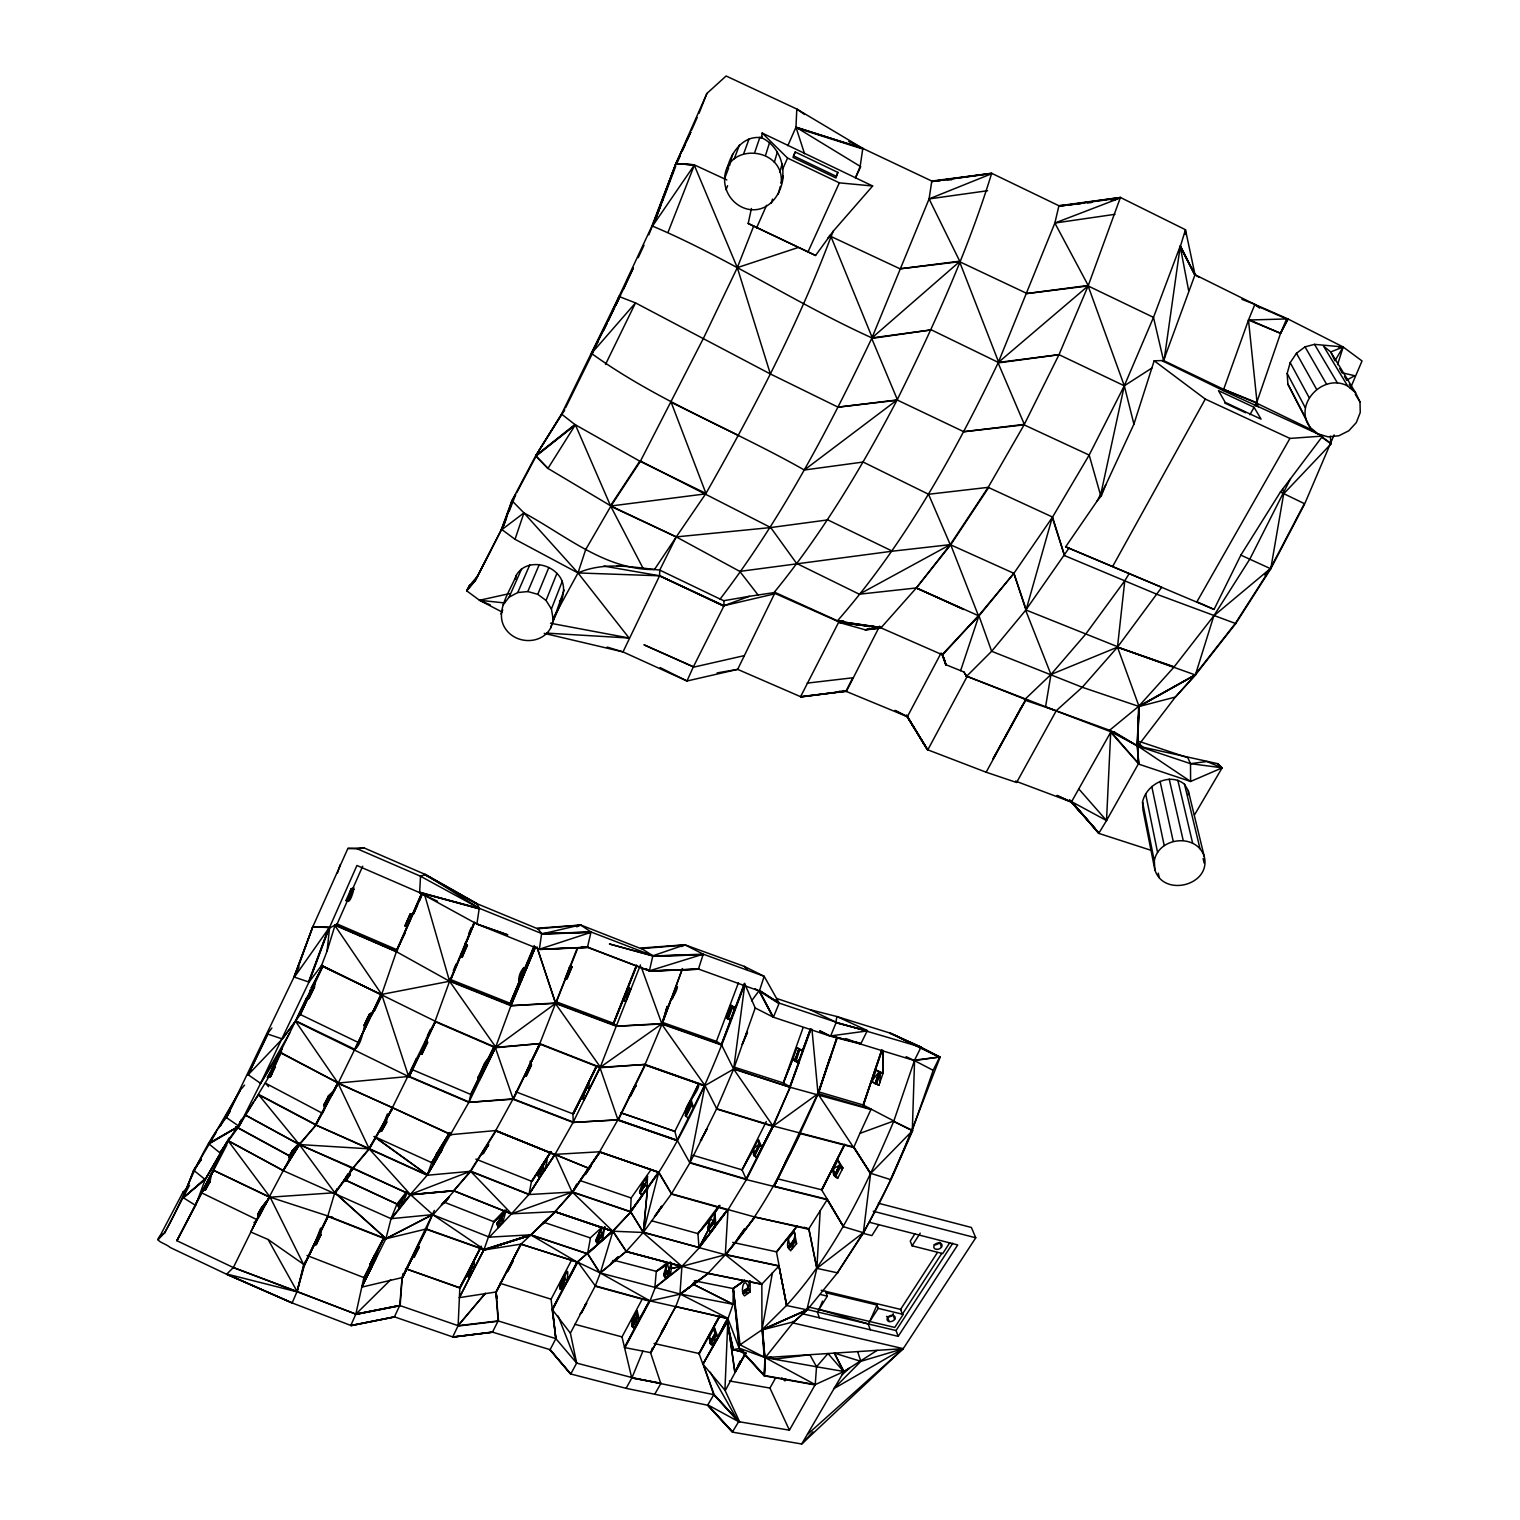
<?xml version="1.0" encoding="UTF-8"?>
<svg xmlns="http://www.w3.org/2000/svg" width="1520" height="1520" viewBox="0 0 1520 1520"><rect width="100%" height="100%" fill="white"/><g stroke="black" fill="none" stroke-linecap="round" stroke-linejoin="round"><path stroke-width="1.5" d="M882.968 1073.424L883.101 1050.567L882.968 1073.424L878.921 1085.242L872.081 1081.822L876.071 1070.08L882.892 1073.386L876.185 1070.118M1185.448 234.46L1185.467 229.729L1120.43 197.467L1058.927 205.751L991.686 173.299L931.798 181.051L862.942 148.485L796.803 109.041L726.123 76L706.914 93.442L675.944 163.552L651.795 226.328L618.792 296.989L561.545 414.086L539.505 449.692L516.762 492.613M697.053 1281.265L691.524 1285.16M719.34 1316.339L699.01 1353.503L702.886 1364.314L728.08 1318.372L733.001 1304.445L733.248 1288.39L744.572 1280.22M788.386 1238.971C784.111 1258.427 797.943 1237.641 794.219 1231.713L788.386 1238.971L789.564 1244.899M878.351 1203.213L971.394 1227.476L975.764 1237.793L903.241 1348.658L801.705 1444L732.716 1432.182L707.655 1405.221L626.107 1388.33L570.779 1373.985L550.107 1349.684L492.898 1332.242L453.131 1337.068L394.421 1316.852L350.816 1325.459L355.813 1314.192L361.779 1287.06L376.143 1258.085L374.623 1254.988L383.705 1237.983M459.838 1288.067L481.004 1246.267M544.217 633.365L623.01 651.909L659.585 575.795L659.756 570.095L676.267 536.902L705.964 493.43C752.932 410.59 797.601 326.021 831.003 236.664L833.321 231.097L872.651 185.991L762.166 133.038L761.596 137.769C778.164 145.198 786.847 166.459 781.147 183.483C785.251 146.965 726.066 141.227 724.622 178.543C723.976 193.876 735.566 207.974 750.918 209.703C770.184 211.28 782.04 193.021 783.237 175.674M434.321 1210.414L402.078 1277.598L361.76 1287.136L371.374 1267.68L369.873 1264.545L383.724 1237.964M661.618 1331.691L675.754 1306.554L727.909 1318.714L739.29 1348.582L764.199 1375.847L764.94 1357.55L762.546 1329.753L807.253 1309.898L837.235 1273.095L863.417 1232.321C895.945 1176.993 916.788 1116.345 940.158 1057.122L889.96 1033.049L836.893 1016.538L810.236 1009.736L776.967 998.545M940.158 1057.122L921.044 1047.166L914.584 1060.124L912.323 1130.31L890.587 1179.615L870.77 1173.345L818.064 1094.039L811.965 1029.344M369.835 1265.476L377.834 1250.181L376.143 1258.085M426.683 1037.476L427.576 1042.872L424.935 1043.499L419.748 1054.386L422.389 1053.493M1188.602 290.415L1180.261 246.734L1185.467 229.729L1195.024 274.721L1163.56 360.544L1154.174 360.772L1133.92 424.137L1105.724 484.994L1096.908 501.334L1065.653 546.801L1161.736 587.309L1117.485 647.159L1082.259 687.268L1056.134 710.809L966.302 676.077L963.965 672.011L945.706 664.639L942.153 654.683L880.954 627.855L838.641 622.288L800.584 696.692L846.564 691.03L879.624 626.164M796.898 1226.165L776.435 1251.815L779.133 1265.856L761.843 1284.134L708.092 1273.285L626.24 1251.378L612.655 1231.086L555.484 1211.801L520.961 1244.177L495.919 1292.019L498.142 1320.918L492.48 1332.109L452.713 1336.935L458.128 1325.687L459.838 1287.725L469.49 1269.903L467.191 1275.356L469.167 1278.225L469.49 1269.903L474.335 1260.422L474.05 1268.611L459.401 1297.624L495.919 1292.019L496.774 1298.194L496.014 1292.038L520.961 1244.177L578.094 1262.379L600.343 1272.981L650.028 1300.911L728.08 1318.372L680.143 1294.033L600.343 1272.981L612.883 1231.39L630.762 1211.991L658.673 1172.528L671.498 1193.808L754.737 1217.007L808.564 1229.224L827.374 1199.356L821.579 1189.78L844.588 1144.351L821.959 1189.875L777.822 1178.855M641.991 1184.574L639.597 1191.889L641.554 1195.537L647.083 1187.747L647.501 1176.252L642.01 1184.061L641.82 1188.963M1194.473 814.929L1222.099 767.866L1190.597 781.47L1138.708 764.123L1137.188 745.921L1138.651 706.363L1173.63 667.527L1213.834 615.809L1249.915 558.942L1290.499 478.743L1322.647 436.069L1223.22 390.583L1163.237 361.285M1222.099 767.866L1217.577 763.648L1137.587 745.997L1139.05 706.496L1195.651 674.633L1138.936 706.135L1117.485 647.159L1124.781 580.773L1129.189 573.591M358.055 1044.487L354.901 1049.351L295.678 1020.794L306.166 998.583L308.37 998.64L313.519 987.696L311.296 987.62L315.096 982.566L314.412 987.392L311.277 987.658L322.753 965.903L279.984 1052.524L338.257 1083.038L381.691 994.403L396.568 951.235L335.198 924.806L396.435 951.71L449.578 981.255L510.929 1005.708L555.332 1003.409L616.227 1026.247L661.77 1023.549L721.411 1044.506L744.724 983.744C721.373 1048.8 695.704 1113.495 658.882 1172.243L599.83 1152.217L572.736 1192.003L528.827 1194.549L470.231 1171.331L427.158 1175.264L368.923 1148.835L299.098 1144.522L289.617 1159.703L289.066 1157.1L292.144 1155.637L292.543 1150.412L299.307 1143.021M474.335 1260.422L467.381 1276.04L472.264 1266.521L474.05 1268.611L484.063 1249.44L493.81 1221.719L504.811 1210.034M715.882 1224.588L714.894 1212.922L719.891 1205.436L709.27 1220.408L707.978 1228.54L710.239 1232.112L715.882 1224.588L713.64 1221.054L714.932 1213.207M877.173 1350.349L844.037 1371.496L815.233 1384.606L764.389 1375.505L765.092 1357.588L740.05 1344.801L733.248 1288.39L744.876 1280.334L733.419 1288.599L694.317 1280.79M1334.123 434.929L1304.502 504.279L1270.758 568.784L1235.741 623.561L1195.366 674.994L1139.05 706.496L1137.454 745.959L1138.708 764.123M724.926 1390.135L703.209 1364.485L713.792 1394.695L707.655 1405.221L732.336 1432.125L738.473 1421.998L739.689 1421.998L724.926 1390.135L727.776 1322.001M406.866 1193.428L402.686 1203.84L398.848 1208.628L398.126 1204.467L406.467 1192.858L398.373 1204.03M406.6 1192.953L401.945 1199.66L402.686 1203.84M549.708 1349.551L570.779 1373.985L576.65 1363.098L570.399 1333.154L595.289 1285.863L600.381 1272.848L626.24 1251.378L643.226 1232.473L671.498 1193.808L689.871 1162.914L716.68 1108.688L733.647 1069.092L744.857 984.086L755.212 1007.988L773.395 1017.203L778.981 1003.656L759.411 991.04L698.915 969.209L649.819 971.109L587.898 947.473L539.847 949.411L476.9 924.008L419.615 892.639L420.527 876.242L425.391 874.513L477.09 903.735L537.662 928.777L580.963 925.091L576.65 926.801M213.94 1169.564L201.571 1192.82L203.737 1188.754L201.571 1192.82L256.69 1219.515L259.122 1215.24L233.358 1267.547L226.594 1274.235L292.144 1302.944L351.234 1325.611L394.421 1316.852L399.741 1305.49L402.078 1277.598L426.246 1229.281L484.424 1249.896L530.898 1234.81L555.066 1211.668L572.318 1191.851L630.553 1211.573L631.142 1197.95L650.826 1169.982M459.838 1287.725L481.365 1246.4L460.085 1288.143L405.479 1268.611L459.838 1287.725L469.49 1269.998M1150.735 850.212L1098.751 833.378L1106.522 820.553L1110.702 732.222L1114.388 732.089L1137.587 745.997M1137.188 745.921L1139.05 706.496L1175.378 697.053L1195.651 674.633L1175.378 697.053L1137.834 746.054L1138.556 763.572L1106.522 820.553L1071.6 801.667L1098.751 833.378L1094.761 828.761M475.817 1159.095L531.924 1181.42L550.886 1151.609L531.506 1181.249L529.017 1194.283L539.353 1178.095L538.042 1175.796L543.419 1171.844L554.819 1154.668L495.957 1131.032L470.82 1171.217L529.017 1194.283L544.502 1170.172L542.906 1166.543L545.661 1160.596M543.419 1171.844L543.172 1167.892C526.186 1195.499 555.503 1136.048 544.502 1170.172L554.819 1154.668L495.71 1130.557L451.402 1134.604L338.257 1083.038L280.136 1052.22M564.889 1278.282L562.115 1290.252L567.074 1280.771C571.045 1249.003 555.959 1310.145 561.108 1281.74L559.93 1287.744L562.115 1290.252L552.235 1309.499L555.845 1338.626L576.65 1363.098L632.035 1377.576L714.172 1394.771L739.043 1421.732L789.412 1430.168L815.043 1384.929L764.199 1375.847M727.909 1318.714L717.706 1336.669L714.362 1327.682L709.403 1336.707C710.144 1361.844 723.957 1321.583 727.871 1318.638L726.864 1321.621L733.058 1349.57L739.29 1348.582L733.305 1288.903L739.29 1348.582L764.389 1375.505L765.32 1357.588L794.219 1321.241M727.472 167.675C731.139 152.038 743.736 134.919 761.596 137.769L761.748 136.534M820.192 1210.794L816.867 1268.364L806.873 1309.822L762.166 1329.677L740.05 1344.801M578.094 1262.379L595.289 1285.863L650.028 1300.911L680.523 1294.109L708.092 1273.285L725.306 1254.741L728.004 1209.768L746.396 1179.615L773.338 1126.035L790.115 1087.256L810.958 1029.211M258.533 1217.843L257.716 1214.537L260.623 1210.642M257.868 1214.119L257.773 1215.468C257.602 1211.744 273.315 1191.699 264.385 1205.968L269.724 1196.335M632.206 1319.911C630.42 1337.676 634.714 1309.86 639.331 1319.417L624.53 1347.537L650.826 1352.686L675.925 1306.212L680.428 1294.185L691.125 1285.882L679.953 1293.995L681.929 1266.369L699.2 1247.882L728.004 1209.768M879.757 1082.81L880.46 1072.474L879.301 1071.999L875.273 1083.798M603.535 1227.476L599.963 1230.744L596.163 1241.156C612.142 1226.963 584.212 1248.167 602.509 1239.731L604.827 1226.64C604.257 1233.936 588.791 1251.055 600.799 1229.965L602.509 1239.731L587.594 1253.696L530.898 1234.81L489.364 1237.147L432.535 1214.651L391.058 1218.679L283.328 1170.704L228.038 1140.646L205.219 1179.539L195.586 1205.417L176.89 1240.719L233.358 1267.547L355.87 1314.078L399.741 1305.49L458.128 1325.687L498.142 1320.918M400.159 1305.642L402.173 1277.636M767.239 1357.474L771.115 1357.208L774.06 1359.165L809.856 1354.7L816.525 1366.784L815.233 1384.606L765.092 1357.588M636.785 1316.32L637.108 1310.563L632.187 1319.778L634.372 1328.689L632.225 1326.58L637.184 1317.327L636.272 1312.14L631.826 1325.554L636.823 1316.624L631.864 1325.877L632.529 1326.922L637.488 1317.688L635.398 1326.789L649.42 1301.063L624.53 1347.537M378.86 1132.191L381.805 1130.861L382.413 1126.149M414.352 1256.432L412.148 1258.085L402.477 1277.75L402.819 1273.779M666.843 1262.873L656.298 1271.347L654.873 1287.402L681.549 1266.255L626.05 1251.549L600.362 1272.867M543.704 1222.004L540.949 1225.177M548.435 1217.938L541.899 1224.379L542.906 1223.771M507.889 1270.777L506.103 1272.696L512.791 1261.239L508.858 1268.877M670.377 1261.885L666.577 1264.925L663.841 1274.026L665.418 1278.415L670.681 1274.349L671.65 1262.949M392.711 1108.004L383.515 1124.021L386.422 1122.767L387.391 1113.932L383.515 1124.021L392.711 1108.004L369.512 1148.74L427.329 1174.979L468.844 1102.361L495.577 1047.337L510.929 1005.708L535.363 947.112L511.119 1005.271L450.205 980.989L449.73 979.184L510.625 1003.466L522.291 975.46M666.007 1271.67L666.577 1264.925L656.279 1271.461M324.273 1103.862L324.653 1107.738L323.912 1105.439L329.042 1099.473L328.396 1095.92L334.59 1089.954M489.364 1237.147L511.537 1213.796L572.128 1192.136L630.762 1211.991L643.416 1232.207L647.482 1188.431L643.416 1232.207L699.39 1247.597M742.634 1291.563L748.296 1287.516C744.211 1274.558 739.784 1291.848 744.496 1295.895L750.158 1291.905L748.239 1288.01L749.645 1280.847M321.48 965.732L381.102 994.555L321.48 965.732L327.085 951.007L329.669 927.162L356.934 865.488L419.615 892.639L479.522 908.903L477.09 903.735L424.954 874.323M671.042 998.811L661.77 1023.549L641.269 967.119M863.417 1232.321L870.58 1173.744L853.898 1147.106L773.338 1126.035L716.68 1108.688L704.995 1085.584L661.599 1023.986L616.227 1026.247L600.21 1067.325L573.059 1122.444L555.009 1154.383L528.827 1194.549L511.537 1213.796L454.233 1190.844L410.647 1194.796L369.341 1149.025L353.134 1167.892L335.198 1192.934L385.928 1238.61L361.76 1287.136M652.232 1348.183L650.826 1352.686L661.846 1332.356M507.68 934.876L476.9 924.008L479.256 908.276L420.527 876.242L357.39 848.863L347.909 848.426L312.816 926.725L294.025 976.999L226.347 1117.561C198.018 1151.856 186.295 1195.005 164.54 1233.024C150.632 1241.631 162.849 1241.384 170.297 1247.54L227.012 1274.444L292.562 1303.096M691.258 1100.195L690.707 1104.774L693.386 1107.377L691.239 1100.1L698.877 1083.551C699.58 1093.906 678.205 1108.707 687.971 1118.207M690.707 132.145L676.153 163.077L690.707 132.145L686.945 140.638M477.014 904.21L424.764 874.76M698.915 969.209L649.401 970.843L587.974 947.264L539.391 949.221L541.557 934.021L580.526 924.92L641.041 948.67L685.33 944.946L744.306 966.397L764.161 976.296L779.19 1003.105L836.266 1022.276L921.044 1047.166M875.349 627.076L881.391 628.045L865.545 629.907L839.344 622.516L881.201 627.57L838.679 621.338L775.143 592.458L758.081 594.985L739.784 571.387L676.267 536.902L610.964 505.989L547.941 468.426L535.686 455.791L564.585 409.811L535.686 455.791L511.917 500.669L501.505 529.283L515.014 539.296L577.999 572.945C604.276 561.431 632.415 567.15 659.756 570.095L720.119 599.07C781.489 518.738 828.628 428.963 871.948 337.915L929.081 198.911L931.798 181.051L940.633 180.481M1163.921 361.608L1180.28 245.898L1195.024 274.721L1199.014 277.267M350.531 1170.438L349.41 1175.91L342.608 1182.674L347.909 1173.801M706.914 93.442L699.029 113.316M382.09 1130.101L382.698 1126.263M292.144 1155.637L292.296 1151.913L289.066 1157.1L292.543 1150.412M1068.921 548.207L1025.658 610.261L1050.966 674.481L1045.551 706.895L1111.329 731.956L1135.44 744.781M504.906 1211.25L497.344 1222.802L498.237 1227.457L502.626 1222.802L506.331 1209.863L501.543 1218.641L502.626 1222.802L497.23 1224.835L498.237 1227.457M1283.64 494.057L1270.758 568.784L1240.852 555.123L1214.062 609.425L1065.653 546.801M350.854 1169.089L349.809 1174.979L345.781 1180.831L346.579 1176.67M598.728 1237.584L599.925 1230.896M602.072 1227.172L590.482 1237.736L587.594 1253.696L612.465 1231.257L555.066 1211.668L511.537 1213.796L470.402 1171.046M463.163 952.508L462.327 957.106L460.313 956.65L461.928 957.125L467.419 945.136L464.854 943.312L466.963 945.06M444.676 1201.807L441.484 1204.866L448.875 1197.057M691.391 1100.651L685.311 1115.585M772.445 1272.696L761.957 1329.829L761.843 1284.134M586.986 1086.724L588.867 1082.563L589.247 1089.308L586.986 1086.724L582.198 1098.428L583.908 1100.119L600.02 1067.724L645.069 1064.437L704.995 1085.584L733.647 1069.092L755.212 1007.988M705.736 1130.272L706.99 1129.17L700.454 1140.912L706.933 1128.904M701.689 1140.038L701.537 1140.209M474.05 1268.611L483.873 1249.782L530.898 1234.81L555.332 1211.858L612.655 1231.086L630.762 1211.991L643.226 1232.473L725.306 1254.741L778.981 1266.046L786.695 1305.243L778.981 1266.046L786.486 1305.49L762.166 1329.677L764.199 1357.246L739.48 1348.24L764.389 1375.505M744.382 1228.806L737.333 1239.313M671.118 1263.291L669.009 1270.321L663.746 1274.52M738.739 1236.653L738.511 1237.812M572.318 1191.851L599.602 1151.78L617.937 1119.765L600.02 1067.724L540.037 1044.183L512.905 1099.226L495.71 1130.557L470.231 1171.331L410.381 1194.435L427.158 1175.264L441.731 1150.64L440.572 1147.03L449.882 1132.457M806.873 1309.822L786.486 1305.49C834.974 1252.518 865.83 1186.854 893.703 1121.399L912.323 1130.31L933.337 1069.89L939.797 1056.989L914.432 1060.58L893.703 1121.399L912.57 1130.842L890.967 1179.71L863.626 1232.796L843.467 1226.716L827.184 1199.736L746.396 1179.615L689.871 1162.914L704.995 1085.584M374.205 1136.599L427.367 1174.884L436.962 1158.62L435.803 1155.029L439.47 1149.861M590.672 1166.638L588.924 1167.778L599.83 1152.217L583.528 1175.758M211.622 1173.953L209.836 1182.332L206.397 1184.08M617.443 1257.99L610.584 1263.956L618.051 1256.679M612.921 1260.441L612.332 1262.265M313.918 987.658L308.37 998.64L310.213 989.938L313.519 987.696M833.321 231.097L815.575 255.474L748.182 223.478L751.431 208.506M1105.724 484.994L1101.449 495.615L1100.575 495.216L1124.306 385.795L1153.49 317.376L1180.28 245.898L1194.891 275.12L1180.261 246.734M361.779 1287.06L363.869 1277.579L383.762 1238.572M350.17 891.062L348.213 901.36L351.899 890.15L353.875 889.371L351.253 888.573L345.952 900.6L347.89 901.265C359.556 867.768 350.873 907.554 347.491 900.068L345.952 900.6M515.432 579.31L516.344 575.206C524.704 560.424 546.212 562.248 556.928 573.363C572.907 589.57 555.56 610.85 550.734 627.817C542.488 643.53 519.669 644.423 508.06 632.035C491.834 614.555 509.694 592.515 516.344 575.206M338.257 1083.038L409.279 1076.407L469.034 1101.962L470.782 1094.457L481.004 1073.861L477.793 1077.566M493.943 1046.786L484.88 1065.444L494.057 1046.653C497.078 1053.189 478.097 1064.209 484.842 1069.282L486.229 1063.126L482.733 1070.308M472.131 1265.552L467.248 1275.698M580.526 924.92L591.014 932.007L587.461 947.302L539.847 949.411M773.984 592.629C822.358 533.368 861.688 467.571 897.104 399.95L897.351 399.456C933.546 326.344 967.746 251.237 991.686 173.299L931.589 181.564L992.18 173.527M310.365 993.776L309.073 998.507L314.507 987.164M603.896 566.086L659.585 575.795L724.071 605.663L775.504 593.655L838.85 621.851L840.769 621.281L837.482 620.806C904.533 544.103 954.199 454.366 998.108 362.919L1054.861 223.041L1058.927 205.751L1080.91 203.718M296.932 1291.81L226.746 1274.007L292.144 1302.944L297.103 1291.449L303.658 1264.564L270.123 1197.19L228.038 1140.646L195.035 1205.474M470.174 1276.268L472.112 1266.16M550.734 627.817L564.11 589.969M524.096 1076.882L526.224 1075.723M317.794 1239.218L316.483 1244.367L313.994 1245.336L304.513 1264.944L297.103 1291.449L355.813 1314.192L399.741 1305.49L355.699 1314.439L399.57 1305.851M643.416 1232.207L658.673 1172.528L630.553 1211.573L641.953 1196.164M474.126 922.355L449.578 981.255L435.1 1021.174L392.426 1107.605L338.086 1083.342L315.97 1125.085L299.497 1144.731L334.78 1192.725L385.928 1238.61L391.058 1218.679L397.043 1203.84L406.657 1191.718M233.358 1267.547L297.103 1291.449L304.095 1264.773L327.845 1215.981L334.78 1192.725L353.001 1168.063M305.501 1261.144L304.513 1264.944L268.09 1239.484L250.667 1231.96L289.693 1158.487M418.665 1247.844L413.136 1256.185L413.839 1257.458L419.159 1246.837L416.955 1248.528M778.183 194.294L780.311 186.428M280.288 1053.474L267.444 1077.471L270.75 1076.464L272.213 1071.98M729.505 165.813L732.64 154.299M779.798 172.235L782.116 163.894M771.4 203.072L772.502 199.101M1355.574 392.692L1347.67 386.023L1323.521 346.123L1330.722 351.956L1355.574 392.692L1360.001 401.983L1360.248 412.49L1356.315 422.579L1348.829 430.749L1338.911 435.746L1328.1 436.867L1317.973 433.903L1310.088 427.348L1287.858 384.123L1287.174 373.464L1290.195 362.634L1296.465 353.286L1305.015 346.864L1314.515 344.356L1343.167 346.978L1362.034 360.962L1350.349 388.341M633.745 1087.522L617.937 1119.765L573.059 1122.444L512.905 1099.226L468.844 1102.361L408.671 1076.616L295.488 1021.193L282.34 1038.958L248.197 1074.754L267.691 1033.524L271.89 1028.014M500.137 1220.788L501.98 1214.347L493.81 1221.719L502.93 1212.618M426.037 1039.699L424.935 1043.499L435.347 1021.763L495.387 1047.736L539.79 1043.613L600.21 1067.325L645.069 1064.437L662.207 1023.701L682.48 968.677M774.345 162.298L777.385 151.924M409.83 1074.583L416.442 1058.604M371.374 1267.68L374.794 1256.28M830.129 1057.103L818.216 1093.602L837.159 1038.065M586.511 1303.571L585.086 1304.73M237.785 1128.087L241.338 1121.912L236.911 1128.676L234.365 1129.531L238.089 1127.688L240.008 1121.684M581.666 1312.634L580.165 1314.078L581.533 1311.969M327.085 951.007L335.046 925.3L396.435 951.71M271.187 1075.761L274.037 1066.641L275.424 1067.401L271.662 1069.111L277.476 1059.839L270.75 1076.464M647.501 1176.252L645.145 1184.517L639.635 1192.326M1337.581 364.648L1343.167 346.978L1287.744 318.858L1254.874 304.418L1195.024 274.721L1192.117 268.356M765.586 155.192L769.614 142.443M652.84 956.004L703.247 954.18L649.401 970.843L652.745 956.213L703.513 954.807L652.84 956.004L609.406 943.977L652.935 955.757L684.893 944.794L703.247 954.18L764.161 976.296L759.411 991.04L772.977 1017.07L758.974 990.869L754.813 988.703M1195.366 674.994L1213.834 615.809L1270.359 568.613L1304.369 503.633L1280.41 492.043L1240.852 555.123M703.076 954.636L698.459 969.038L649.819 971.109L646.285 968.734M865.108 629.774L880.954 627.855L916.351 587.955L950.228 544.635L988.171 487.35L1024.081 424.859L1059.003 354.673L1088.111 285.95L1120.43 197.467L1058.737 206.264L1120.221 197.98L1054.861 223.041L1088.586 286.178M354.901 1049.351L365.541 1027.216L364.363 1025.677L369.569 1014.79L370.709 1016.386L381.083 994.593L354.901 1049.351C365.541 1040.003 361.437 1019.521 372.59 1012.092M819.185 1092.025L863.417 1105.04L881.752 1050.225M502.398 612.199L479.503 600.267L466.659 590.805L475.228 580.583L504.108 524.343L511.917 500.669L515.679 494.646L509.067 511.613M364.363 1025.677L364.42 1024.727M552.729 619.229L577.999 572.945L585.732 549.48L610.964 505.989L640.281 461.453L703.703 337.782L737.314 267.634L753.673 226.1L748.182 223.478M337.402 873.316L340.29 864.576M569.202 968.392L569.943 966.188L565.212 978.443M960.621 670.662L978.747 616.227L1013.897 573.325L1052.562 517.066L1089.175 455.069L1124.306 385.795L1151.837 368.087M863.417 1105.04L881.676 1050.377L863.037 1104.926L893.836 1120.962L859.902 1133.388L853.708 1147.486L800.413 1133.616L774.136 1186.17L827.374 1199.356L843.467 1226.716L827.317 1199.451M830.186 1057.483L818.216 1093.602L836.798 1037.97L817.684 1093.925L774.136 1186.17L785.156 1163.313M515.014 539.296L523.963 512.905L511.917 500.669M837.881 172.406L835.981 177.992L793.003 157.396L795.226 151.981L837.881 172.406L836.133 176.282L793.497 155.857L795.226 151.981M754.87 152.038L759.905 137.275L761.672 137.807M830.718 1057.407L826.063 1069.016M759.411 991.04L773.395 1017.203L830.547 1036.222L860.681 1044.088L867.388 1030.522L836.893 1016.538L835.867 1022.143L810.236 1009.736M889.96 1033.049L921.424 1047.28L889.96 1033.049L940.006 1057.54M875.064 1083.684L879.092 1071.885L872.746 1079.827M875.577 1083.931L879.605 1072.132M875.957 1084.102L879.985 1072.303M876.432 1084.292L880.46 1072.474M1255.634 405.707L1280.562 333.317L1286.623 318.934L1287.744 318.858L1280.562 333.317L1248.49 320.036L1254.874 304.418M873.468 1075.571L882.189 1050.092M810.768 1028.926L798.209 1062.537L792.68 1059.516L796.936 1047.622L802.522 1050.586L810.521 1028.85L789.716 1087.123L733.799 1068.655M431.68 1162.724L449.559 1132.647L432.117 1162.838L374.243 1136.504L427.367 1174.884L431.68 1162.724L439.508 1150.07L431.699 1162.648M441.731 1150.64L445.36 1140.323M655.918 1215.24L661.789 1206.101L654.455 1216.608L661.865 1206.557L660.022 1209.008M745.693 1034.683L747.441 1032.27L742.273 1044.278L747.441 1032.27M794.2 1240.51L788.348 1247.825L790.723 1250.846L794.751 1241.403L794.067 1240.073M206.283 1188.906L202.692 1191.091M1223.22 390.583L1248.49 320.036L1286.623 318.934L1254.684 304.912M803.073 1027.748L783.351 1082.943L789.868 1086.705L798.912 1062.803M796.936 1047.622L798.912 1049.066L794.656 1061.017L793.402 1057.483L783.351 1082.943L734.293 1067.154M794.808 1061.112L798.912 1049.066M795.055 1061.245L799.064 1049.161M795.416 1061.397L799.33 1049.294M799.691 1049.446L795.853 1061.568L799.121 1060.086M836.266 1022.276L830.547 1036.222L820.097 1030.997M735.946 1370.603L735.623 1369.596L735.091 1372.028L745.75 1353.047L725.287 1390.477M663.955 196.536L675.944 163.552L694.621 165.015L726.807 179.93M743.85 153.292L749.094 138.852M236.854 1127.688L219.735 1153.091L239.001 1126.244L260.585 1083.38L308.978 982.072L328.586 928.587L337.136 923.97L362.672 866.21M654.797 221.369L663.214 198.455L648.869 234.84M779.19 1003.105L759.582 990.584L779.19 1003.105L776.017 999.761M313.006 926.269L294.025 976.999L308.978 982.072L321.67 965.333L435.1 1021.174L495.577 1047.337L539.79 1043.613L577.049 948.594M619.248 298.167L615.657 305.577L633.213 267.957M615.657 305.577L619.039 296.495L635.512 302.898L770.374 373.977L838.052 407.151L897.104 399.95L963.813 431.718L1024.081 424.859L1089.175 455.069L1100.575 495.216M653.866 223.497L663.214 198.455M726.066 189.753L727.567 185.706M483.246 1153.566L483.664 1152.426L480.89 1154.839M483.493 1153.243L488.661 1144.427L482.904 1153.813M730.74 1005.252L726.18 1017.393L727.434 1018.59L730.455 1019.882L735.034 1007.684L730.797 1005.29L735.034 1007.684M1142.546 802.066C1145.985 784.472 1169.64 771.932 1184.498 784.225L1188.317 790.761L1204.277 856.596C1211.364 885.343 1163.636 897.636 1154.877 869.839L1143.002 810.046L1142.546 802.066L1154.307 860.985L1154.877 869.839M675.944 163.552L652.479 226.1C725.363 256.728 797.829 304.38 871.948 337.915L931.361 329.878L998.355 362.425L1059.003 354.673L1124.306 385.795L1133.92 424.137M721.829 1044.658L716.414 1041.371L738.454 982.737M727.225 1018.476L731.709 1006.221L726.959 1015.322M727.434 1018.59L732.013 1006.411L727.757 1018.742M728.156 1018.913L732.735 1006.734L734.084 1010.192M721.411 1044.506L744.42 983.269M308.522 981.863L328.586 928.587L294.614 976.828L312.816 926.725L329.479 927.599L308.978 982.072M682.461 968.563L662.036 1024.138M672.41 999.096C679.763 975.27 678.585 991.23 671.346 998.887M1055.051 710.391L1025.449 700.34L986.138 772.217L927.409 749.683L906.927 716.452L894.995 710.429L906.946 716.509M654.911 221.141L660.744 205.789M662.397 201.4L675.697 166.307M734.236 158.802L739.537 144.818M1310.088 427.348C1292.779 404.415 1323.388 372.666 1347.67 386.023M859.902 1133.388L871.112 1109.125L817.836 1093.488M724.622 178.543L728.688 167.922M1154.307 860.985C1158.259 836.969 1196.753 832.846 1204.277 856.596M668.135 232.047L694.317 165.262L737.314 267.634L770.374 373.977M369.512 1148.74L371.07 1144.693M195.586 1205.417L183.065 1197.551L193.705 1170.305L205.219 1179.539L226.613 1142.622M504.108 524.343L506.597 517.978M183.065 1197.551L193.705 1170.305M553.052 618.583L551.418 608.969L562.286 581.267M238.298 1127.232L241.414 1119.328M630.724 989.216L628.14 987.278L630.724 989.216L625.936 1001.357L623.067 999.951L627.323 989.349M577.6 948.48L555.94 1003.143L495.577 1047.337M565.573 978.538L566.922 978.899L572.052 966.758L570.38 966.321M566.922 978.899L572.033 966.701L566.561 976.03M587.974 947.264L581.21 946.96M636.481 964.991L613.434 1023.226L616.398 1025.81L555.503 1002.972L510.929 1005.708M628.045 988L623.257 1000.103L636.234 966.872L613.548 1023.283L555.617 1001.547M623.523 1000.236L628.311 988.133M623.884 1000.407L628.672 988.304L625.936 1001.357L623.067 999.951M616.227 1026.247L640.471 964.953M783.389 1082.981L792.68 1059.516M328.206 1096.737L333.849 1091.36L338.01 1083.57M551.418 608.969L546.041 600.457L556.928 573.363M401.318 1202.529L403.769 1196.449M535.363 947.074L521.151 981.046C515.299 981.673 522.842 963.642 526.148 969.019L535.268 946.732M546.041 600.457L537.757 594.32L548.853 567.454M519.327 980.134L524.324 968.107L521.151 981.046L518.738 979.773L521.151 977.493C531.107 945.307 509.808 1004.416 523.754 967.727L526.148 969.019M521.759 975.479L510.188 1003.295L511.119 1005.252M524.438 969.057L534.242 945.535M525.882 966.834L533.938 947.435L524.78 968.924M505.077 1211.573L497.154 1223.277L501.543 1218.641L501.619 1220.199L497.23 1224.835M588.867 1082.563L582.198 1098.428M559.854 1287.098L566.029 1272.221L561.089 1281.626L561.602 1285.996M294.557 1150.469L298.946 1143.553L292.828 1149.994L289.047 1156.568M453.302 970.596L456 964.136M468.54 934.059L471.219 927.618M450.205 980.989L474.563 922.526L450.015 981.426M465.329 944.585L474.62 922.393M462.194 957.201L467.343 945.06M503.196 604.713L509.086 597.189L517.731 592.553L527.801 591.546L539.296 564.509M336.984 1188.716L335.198 1192.934L353.4 1168.253L410.229 1194.606L391.058 1218.679M522.044 975.365L510.188 1003.295L520.296 979.526M269.99 1197.456L213.655 1170.362L270.123 1197.19L327.845 1215.981L385.871 1238.781L426.417 1228.939L432.535 1214.651L385.928 1238.61M626.107 1388.33L632.035 1377.576L642.903 1351.128M822.567 1301.139L818.957 1309.461L868.186 1323.939L870.257 1329.772M517.731 592.553L529.758 564.946M869.744 1321.507L876.983 1305.015L826.177 1292.798M348.213 901.36L353.533 889.352M676.628 163.989L680.371 155.496M682.252 151.259L685.064 144.875M691.638 130.036L697.186 117.496M406.885 926.915L405.004 925.832L410.381 913.805L413.288 914.318L421.382 896.268M405.384 926.079L410.305 913.862L405.004 925.832M422.294 893.247L396.568 951.235L421.857 892.981L396.188 951.083L335.54 924.654L396.207 951.064L405.213 932.957M413.706 913.748L417.468 905.217M419.349 900.942L422.18 894.539M787.816 145.711L795.967 127.205L796.803 109.041L804.574 114.494M619.039 296.495L608.152 321.024L614.707 307.515M500.935 613.985L502.759 609.919M509.086 597.189L521.702 568.708M756.523 227.981L766.593 205.295M782.515 169.404L787.55 158.061L762.166 133.038M870.941 1109.543L790.115 1087.256L772.92 1125.921L733.647 1069.092L721.658 1045.095L661.599 1023.986L600.21 1067.325M1256.033 405.897L1257.135 403.389L1248.49 320.036M1311.722 431.053L1312.178 430.046L1256.736 403.199L1223.752 389.386L1163.56 360.544L1153.49 317.376L1088.111 285.95L1027.045 293.531L959.538 261.687L900.049 268.812L829.369 235.714M807.823 252.301L839.344 182.856L872.651 185.991M818.064 1094.039C792.509 1150.45 767.011 1208.058 725.306 1254.741L681.929 1266.369L655.272 1287.497L650.028 1300.911L624.929 1347.651M612.826 1261.448L617.747 1257.629M526.737 1070.593L539.79 1043.613M789.659 1154.421L790.533 1153.395M596.505 1066.147L586.587 1087.123L596.695 1065.843M623.371 289.465L633.289 268.223M638.191 257.697L644.024 245.233M315.837 1240.662L304.513 1264.944L328.035 1216.475L332.69 1217.463M310.878 991.591L315.096 982.566M308.218 997.69L300.333 1014.524L295.678 1020.794M311.182 991.363L323.019 966.131M304.266 1264.849L327.845 1215.981M378.48 1249.174L383.99 1237.546M411.369 1069.244L471.2 1094.628L483.094 1069.681M775.143 592.458L737.656 669.37L686.983 680.998L623.01 651.909L607.202 647.083M583.908 1100.119L583.566 1093.393L581.704 1097.307L587.062 1086.99M838.85 621.851L843.885 621.243L837.482 620.806L841.586 621.262L838.641 622.288L881.201 627.57L838.679 621.338M364.173 1025.107L369.626 1013.821M364.211 1025.392L369.417 1014.486M365.541 1027.216L381.083 994.593L370.709 1016.386L372.951 1012.947M374.129 1011.484L382.128 994.745L374.091 1011.237M427.405 1035.633L430.388 1029.382M419.748 1054.386L435.347 1021.763L409.279 1076.407L435.537 1021.364M421.705 1054.177L426.892 1043.29M422.028 1054.082L427.576 1042.625M328.111 1216.437L318.687 1235.684L320.948 1234.943L320.625 1228.16L313.994 1245.336M515.812 1091.778L573.344 1114.027L596.467 1066.109L572.926 1113.856L573.249 1122.045L513.532 1098.998L539.6 1044.012M619.286 297.236L591.926 353.742C657.495 401.052 734.217 430.16 804.327 470.003L863.132 462.042L928.549 494.266L988.171 487.35L1052.562 517.066L1064.513 555.579L1157.309 594.453L1235.741 623.561M598.253 341.468L591.242 353.913M603.212 331.246L607.164 323.057L591.28 353.856M411.464 1069.111L416.499 1058.68M526.053 1076.388L531.487 1064.817L530.062 1061.15M774.136 1186.17L786.847 1159.874M295.545 1021.098L282.34 1038.958L267.938 1034.132L248.197 1074.754L260.585 1083.38L282.245 1048.933M262.409 1210.927L261.63 1208.59L259.331 1216.418L267.52 1200.401L261.573 1207.659L267.273 1200.895M314.963 1243.341L328.035 1216.475L332.614 1217.501M483.17 1067.306L477.926 1078.117L479.598 1080.093M478.154 1078.421L483.398 1067.629M482.866 1069.586L470.782 1094.457L480.985 1073.937M471.2 1094.628L481.27 1073.918M485.298 1065.615L494.361 1046.976M605.492 364.439L635.512 302.898L591.451 353.476M315.913 1244.747L320.606 1235.095M316.255 1244.595L320.948 1234.943M480.662 1077.87L495.387 1047.736L513.095 1098.827L468.844 1102.361M484.842 1069.282L495.387 1047.736M589.285 1081.765L597.018 1065.957M634.03 1086.914L645.069 1064.437M677.046 1140.57L618.374 1119.917L677.255 1140.171L704.349 1085.755L645.297 1064.988L618.374 1119.917L573.059 1122.444M630.591 1096.319L635.949 1085.394L629.033 1097.725L634.391 1086.781L636.082 1085.926M412.148 1258.085L402.477 1277.75L426.436 1229.357M513.095 1098.827L540.037 1044.183L528.865 1065.995M573.344 1114.027L587.024 1086.496M581.913 1098.105L587.233 1087.294M565.592 407.74L593.085 352.127M837.995 1160.14L840.294 1166.106L835.05 1176.442L837.672 1178.361L842.916 1167.987L837.938 1160.045L832.713 1170.343C835.544 1187.348 836.57 1158.81 842.916 1167.987M369.74 1264.83L374.623 1254.988M369.74 1265.134L374.49 1255.577M698.649 1083.57L674.842 1131.374L677.255 1140.171M685.444 1115.87L690.84 1105.059M686.014 1116.516L691.429 1105.705M293.835 977.398L299.022 967.043M414.124 1257.287L419.197 1247.16M589.247 1089.308L600.02 1067.724M784.928 1163.009L789.108 1154.649M355.813 1314.192L390.659 1279.764M693.386 666.824L644.195 644.917L693.386 666.824L724.071 605.663L723.805 600.704L720.119 599.07M766.308 1121.532L742.064 1169.849L746.396 1179.615M716.509 1109.011L772.73 1126.301L756.618 1157.746L753.882 1155.447L759.164 1144.94L758.347 1139.563L742.102 1169.906M754.167 1155.77L759.449 1145.263L761.919 1147.22L758.385 1139.658M690.061 1162.515L746.187 1179.102L772.73 1126.301L757.72 1155.58M244.568 1085.128L240.141 1090.296L208.848 1144.047L239.001 1126.244L270.009 1074.963M273.315 1068.066L277.552 1059.725M272.118 1070.764L281.637 1051.916M269.933 1076.882L274.17 1068.522L271.719 1069.016M270.389 1076.711L274.626 1068.351M821.959 1189.875L844.968 1144.446M839.591 1165.194L834.366 1175.53L833.606 1168.595L839.591 1165.194L834.499 1175.815L835.449 1176.765L840.693 1166.429L841.833 1170.153M853.86 1147.201L870.58 1173.744M469.452 585.656L477.983 575.51L504.051 524.59L501.505 529.283L512.354 500.935L501.961 529.53L523.963 512.905C565.516 535.249 604.865 569.924 654.436 569.563L676.267 536.902L770.735 527.554L827.811 519.897L892.411 551.19L950.228 544.635L1013.897 573.325L1026.19 609.596L1052.277 517.465L1064.513 555.579M322.278 1113.324L324.311 1109.315L315.552 1124.857L258.647 1094.799L254.847 1100.271M467.628 1276.401L472.511 1266.882M546.497 1159.38L537.909 1174.067M717.136 672.904L737.656 669.37L801.04 696.882L845.899 691.277L852.777 677.787L807.177 683.126M746.187 1179.102L773.129 1126.434M459.401 1297.624L483.873 1249.782L479.693 1247.559M496.318 1292.133L520.961 1244.101L577.125 1262.056L612.883 1231.39M200.488 1194.891L176.89 1240.719L226.898 1144.75M512.867 1261.562L507.965 1271.119M469.547 585.485L466.849 590.444L475.19 580.659L490.675 550.715M373.084 1259.7L364.097 1278.073M583.566 1093.317L572.926 1113.856L583.566 1093.393M555.313 1211.972L612.465 1231.257L577.524 1262.17L552.634 1309.632L555.845 1338.626L550.107 1349.684L570.361 1373.89M183.027 1192.098L189.525 1185.22L164.54 1233.024M507.11 1270.72L520.961 1244.101M801.04 696.882L846.564 691.03M157.966 1239.883L183.16 1191.851M220.609 1125.807L223.782 1119.746L218.823 1127.878M1139.05 706.496L1082.259 687.268L991.648 651.282L979.013 615.942L916.351 587.955L859.294 594.206L796.594 563.407L770.735 527.554L640.509 461.035M570.399 1333.154L552.235 1309.499L551.095 1299.201L571.52 1260.194M559.835 1287.402L564.813 1277.655L560.12 1288.086M560.405 1288.447L565.364 1279.004L567.074 1280.771M714.229 1326.428L719.587 1316.225M1288.162 319.048L1280.562 333.317L1249.003 319.675M552.235 1309.499L577.125 1262.056L531.145 1235.114L484.424 1249.896L520.467 1244.215M581.647 1312.33L586.568 1302.982M581.4 1313.128L586.587 1303.305M213.883 1169.64L210.349 1176.347L213.579 1170.153M555.845 1338.626L552.33 1309.537M205.523 1189.989L209.969 1181.914L208.164 1180.451M323.836 1104.983L328.643 1095.597M323.912 1105.439L328.282 1097.174M258.799 1094.514L315.704 1124.572L337.839 1082.81L295.488 1021.193M324.52 1109.106L322.316 1113.229L265.772 1083.342M332.196 1094.628L337.668 1084.292M941.127 652.973L907.383 716.68L927.409 749.683L906.509 715.027L914.755 729.144M562.115 1290.252L577.125 1262.056M715.179 1226.735L698.991 1247.502L708.738 1229.091L699.2 1247.882M567.511 1281.265L577.676 1262.227M252.548 1228.084L259.065 1215.886M965.352 674.329L966.891 676.951L927.827 749.835L907.383 716.68L845.899 691.277M631.636 1377.481L622.003 1336.897L642.447 1298.726M660.668 1333.952L666.729 1322.856M661.656 1332.888L666.786 1323.179M661.808 1332.66L666.748 1323.464M698.839 1353.826L719.397 1316.358M475.228 580.583L477.983 575.51M466.659 590.805L469.642 585.295M501.315 529.663L504.051 524.59M315.704 1124.572L337.668 1083.114M654.949 1393.859L661.048 1383.2M699.39 1353.579L719.777 1316.282M709.935 1342.692L714.913 1333.61L714.457 1327.929M714.97 1333.933L710.011 1343.015L710.79 1344.06L713.754 1343.908L715.768 1334.978L713.507 1329.202M1056.001 711.208L1016.595 782.496L986.138 772.217M710.182 1343.357L715.16 1334.275M710.448 1343.718L715.407 1334.636M710.79 1344.06L715.768 1334.978L717.706 1336.669M737.618 1365.986L740.601 1360.571M735.832 1369.957L740.81 1360.932M745.617 1352.914L735.851 1370.85L740.924 1361.255M1112.754 566.276L1205.284 399.076L1154.174 360.772M224.827 1117.732L240.141 1090.296L226.499 1117.257L230.185 1111.481M257.716 1214.537L261.953 1206.861M1099.131 833.492L1071.6 801.667L1110.702 732.222L1138.556 763.572L1109.6 730.265L1056.134 710.809M738.473 1421.998L710.258 1372.256M257.697 1214.993L261.535 1208.115M263.644 1207.108L269.325 1196.962M266.152 1203.536L269.61 1197.342M789.412 1430.168L769.937 1388.083L775.599 1377.937M785.916 1379.077L784.89 1380.92L781.869 1377.861M294.044 1151.818L296.267 1147.866L293.607 1150.792M298.224 1144.94L292.828 1154.554L299.098 1144.522L245.328 1115.034L299.63 1144.541L410.78 1194.625L453.815 1190.673L470.649 1171.502M1249.896 414.751L1254.076 407.303L1218.47 390.64L1225.253 402.42L1261.068 419.121L1254.076 407.303M735.091 1372.028L745.959 1352.819M256.842 1219.287L259.16 1215.24M299.098 1144.522L283.328 1170.704L299.497 1144.731L353.134 1167.892L368.923 1148.835L392.426 1107.605M1322.647 436.069L1289.929 438.425L1196.924 601.787L1214.062 609.425M237.386 1128.429L240.426 1123.109M381.102 1131.355L385.719 1123.261L383.515 1124.021M381.501 1131.146L386.707 1122.007M381.805 1130.861L386.612 1122.406M812.915 1431.84L801.705 1444L844.037 1371.496L834.385 1353.123L860.852 1361.331L903.241 1348.658L793.098 1322.97M842.175 1374.631L849.452 1368.228L843.505 1371.762L834.385 1353.123M264.955 1205.151L269.591 1197.076M444.562 1141.653L448.951 1134.053M289.731 1032.935L260.433 1083.703M315.552 1124.857L369.094 1148.55L392.844 1107.795L451.231 1134.908M329.042 1099.473L334.419 1090.239M229.368 1137.587L205.219 1179.539L182.932 1197.817M201.324 1159.513L193.591 1170.495L216.429 1131.925M548.036 1218.85L543.514 1222.992M435.803 1155.029L445.151 1140.893M435.727 1155.428L440.477 1147.448M432.117 1162.838L448.78 1134.832M1343.167 346.978L1334.921 360.791L1330.722 351.956L1343.167 346.978L1338.949 347.263M531.924 1181.42L550.981 1151.78M289.123 1156.074L292.828 1149.994M282.929 1170.495L299.63 1144.541M267.444 1077.471L273.258 1068.18M542.165 1165.745L550.924 1151.704M825.683 1291.354L827.336 1296.161L817.399 1311.931L819.337 1317.783M878.807 1224.645L871.891 1235.589L863.151 1233.366M247.627 1074.83L251.275 1069.092M1270.359 568.613L1235.342 623.409L1195.252 674.481M914.869 1233.879L910.252 1241.099L912.095 1245.811L942.723 1253.582L949.696 1242.828M912.095 1245.811L920.208 1233.157M868.186 1323.939L878.199 1308.378L876.451 1303.59M837.235 1273.095L863.626 1232.796M583.072 1176.062L572.546 1192.288L555.066 1211.668M937.384 1252.575L900.581 1309.385L902.367 1314.173L941.83 1253.354M801.61 1313.603L898.187 1336.346L896.04 1330.532L952.793 1243.227M547.238 1157.822L550.696 1152.502M537.776 1174.447L542.906 1166.543M537.757 1174.884L542.887 1166.98M537.833 1175.321L542.982 1167.436M586.511 1171.008L588.468 1168.139L495.71 1130.557L554.819 1154.668M898.187 1336.346L957.714 1244.937L869.478 1222.289M239.438 1123.755L243.295 1117.846M247.152 1111.937L253.574 1102.076M640.034 460.769L610.508 505.723L575.377 424.802L535.686 455.791L547.941 468.426L575.377 424.802L536.142 456.057M585.276 1174.561L591.223 1165.593M585.561 1174.276L591.147 1166.011M693.557 166.231L652.479 226.1L676.153 163.039M193.591 1170.495L201.419 1159.323M639.654 1191.471L645.164 1183.662L642.01 1184.061M639.597 1191.889L645.107 1184.08L647.083 1187.747M639.768 1192.801L645.278 1184.992L640.015 1193.257L642.694 1193.96M630.553 1211.573L658.255 1172.395L600.039 1151.932M1124.781 580.773L1085.641 634.201L1050.966 674.481L1024.974 699.295L1025.449 700.34M345.002 1181.477L349.657 1175.473L346.237 1177.753M306.128 998.64L308.674 995.22M751.583 1000.825L758.974 990.869M741.931 1233.442L744.306 1230.402M698.991 1247.388L697.927 1233.613L719.093 1205.455M707.978 1228.54L713.64 1221.054M708.073 1228.996L713.716 1221.51M708.263 1229.452L713.906 1221.966M946.029 664.829L942.59 654.892L978.557 615.752L1013.897 573.325L1025.924 609.976L1117.77 646.779M708.548 1229.908L714.191 1222.422L714.723 1226.184L727.396 1209.939L671.289 1194.074M698.801 1247.768L727.396 1209.939L710.239 1232.112M1280.41 492.043L1290.499 478.743M488.49 1145.244L485.906 1146.802L481.916 1153.186L487.901 1145.814M738.777 1237.09L744.553 1229.68M754.737 1217.007L725.895 1254.551L779.133 1265.856M1096.908 501.334L1101.449 495.615M396.91 1204.011L345.743 1180.128M398.126 1204.467L402.192 1199.223L397.974 1205.474M397.993 1204.961L401.812 1200.154M725.515 1254.475L754.965 1217.33M401.888 1201.199L398.069 1206.006L401.888 1204.847L401.888 1201.199L402.762 1203.631M916.351 587.955L950.684 544.844L988.646 487.578M391.609 1218.66L410.78 1194.625L453.815 1190.673L470.231 1171.331M797.278 1226.241L776.815 1251.891L732.659 1242.391M794.029 1239.636L788.177 1246.932L788.576 1248.281L794.428 1240.966M788.899 1248.699L794.751 1241.403L796.594 1243.531L791.939 1249.345M863.417 148.751L848.73 141.512M1025.658 610.261L991.648 651.282L966.682 676.229M458.128 1325.687L485.469 1293.197L458.128 1325.421M559.455 601.331L562.153 598.139M258.115 1213.739L260.908 1210.452M697.927 1233.613L709.27 1220.408L697.927 1233.613L651.472 1220.731M807.861 1434.063L903.241 1348.658L765.32 1357.588L816.525 1366.784L828.001 1353.522L843.866 1371.819M441.484 1204.866L447.887 1198.748M410.647 1194.796L432.991 1214.784L454.233 1190.844M444.581 1202.301L448.78 1197.57M443.688 1203.498L448.59 1198.026M497.344 1222.802L501.733 1218.166M501.448 1219.154L497.097 1224.303L501.467 1219.667M1330.304 436.183L1330.988 443.935L1283.887 493.582L1282.595 489.193M158.099 1239.636L164.711 1232.682M1264.659 574.959L1271.005 568.328M568.803 969.817L571.881 966.625M870.77 1173.345L912.722 1130.405M526.281 1075.989L531.487 1064.817M968.145 627.076L978.69 616.36L950.494 544.236M253.878 1222.821L257.089 1219.705M541.899 1224.379L547.694 1219.192M665.627 1324.756L666.615 1323.711M590.311 1237.907L543.248 1222.118M493.791 1221.833L501.98 1214.347M596.277 1239.617L601.217 1235.133M601.293 1237.204L596.334 1241.688L597.55 1244.253L612.465 1231.257L602.509 1239.731M871.948 337.915L959.538 261.687L998.564 361.95M1109.6 730.265L1138.651 706.363M998.355 362.425L1088.111 285.95L1124.306 385.795M610.584 1263.956L615.695 1259.605M1254.418 405.137L1256.736 403.199M691.524 1285.407L696.806 1280.961M435.898 1156.34L440.743 1152.312L440.667 1148.341M663.841 1274.026L669.104 1269.827L667.47 1264.203L656.298 1271.347L615.372 1260.631M535.686 455.791L574.921 424.536L639.825 461.187M663.746 1275.033L669.009 1270.834L670.681 1274.349M663.86 1275.565L669.123 1271.366L669.104 1269.827M831.022 1035.861L860.833 1043.632L831.022 1035.861L867.692 1030.883L836.114 1022.713L866.324 1030.731M863.227 1232.701L816.867 1268.364L808.773 1228.958M804.327 470.003L897.104 399.95M693.291 1283.203L696.977 1280.467M693.044 1283.602L696.73 1280.866M680.143 1294.033L708.092 1273.285M773.338 1126.035L817.684 1093.925M742.596 1292.057L748.239 1288.01M742.653 1292.57L748.296 1288.542M742.786 1293.083L748.448 1289.055M748.676 1289.549L743.033 1293.577L750.158 1291.905L750.12 1280.847M1162.477 361.247L1163.56 360.544M369.379 1014.22L372.514 1012.225M860.681 1044.088L914.432 1060.58L933.204 1070.346M220.248 1153.11L208.544 1143.629L239.153 1125.959M903.241 1348.658L833.72 1388.729L860.852 1361.331L857.622 1351.603M208.544 1143.629L239.001 1126.244L226.347 1117.561M1346.625 380.171L1354.757 375.725L1341.913 372.742M859.294 594.206L950.228 544.635L928.549 494.266M385.871 1238.781L432.535 1214.651M539.391 949.221L591.47 932.178M807.253 1309.898L762.546 1329.753L764.712 1357.55L762.166 1329.677M1050.966 674.481L1117.485 647.159M865.545 629.907L869.44 628.33M900.049 268.812L959.728 261.193L929.081 198.911L991.496 173.793M684.893 944.794L640.794 948.062L652.935 955.757L591.014 932.007L541.728 933.565L479.256 908.276L419.159 892.449L437.532 901.227M313.272 926.915L329.669 927.162M1117.39 198.607L1120.43 197.467M681.017 946.542L685.33 944.946M724.071 605.663L749.436 596.296L758.081 594.985M737.314 267.634L798.532 247.399L815.575 255.474M828.001 237.652L831.003 236.664L872.157 337.459M426.417 1228.939L484.063 1249.44L530.898 1234.81M762.812 1329.696L794.048 1321.716L807.462 1309.632L794.048 1321.716L792.775 1321.507M744.173 655.652L693.158 667.261L686.983 680.998L660.117 667.584M490.257 604.846L479.503 600.267L509.523 593.598M681.359 1266.293L671.175 1268.459L681.34 1266.407L626.05 1251.549M351.234 1325.611L394.839 1316.985M334.932 925.604L381.691 994.403L449.578 981.255L495.691 1047.071M723.805 600.704L749.436 596.296M1218.014 763.876L1221.871 768.284L1218.014 763.876L1221.738 767.752L1190.502 763.667L1137.834 746.054L1190.597 781.47L1190.502 763.667L1187.804 757.72L1139.582 741.551M1054.861 223.041L1114.996 214.32M931.361 329.878L871.72 338.409L897.598 400.178L838.052 407.151M347.909 848.426L364.059 847.913L425.391 874.513L479.693 908.447M357.39 848.863L364.059 847.913M1111.063 200.032L1115.718 199.367L1111.481 199.766M739.784 571.387L892.411 551.19M929.081 198.911L987.601 190.722M1087.446 203.015L1091.759 202.445M1059.003 354.673L998.108 362.919L1024.328 424.346L963.813 431.718M1027.045 293.531L1088.301 285.437M1190.502 763.667L1206.861 761.52L1221.738 767.752L1217.577 763.648L1221.871 768.284M1111.348 199.918L1115.718 199.367M610.964 505.989L705.736 493.848M453.131 1337.068L492.48 1332.109M914.584 1060.124L939.797 1056.989M457.938 1326.048L497.952 1321.279M580.963 925.091L537.396 928.169L541.728 933.565M270.123 1197.19L334.78 1192.725M947.264 180.044L951.691 179.759M572.128 1192.136L555.009 1154.383L599.602 1151.78L658.882 1172.243L671.498 1193.808M591.014 932.007L541.557 934.021L590.843 932.463M616.645 565.801L621.015 565.896M839.23 691.239L846.336 691.467M523.963 512.905L577.999 572.945L659.585 575.795M643.226 1232.473L613.054 1231.219L626.24 1251.378M1136.39 745.37L1110.702 730.569M546.668 633.118L629.09 638.02L577.999 572.945M1111.329 731.956L1114.616 732.222M479.503 600.267L504.678 602.965M1028.337 700.549L966.302 676.077M816.525 1366.784L843.695 1371.439M729.391 1380.939L769.937 1388.083M550.525 623.257L629.09 638.02M733.058 1349.57L744.458 1352.515L733.058 1349.57L726.864 1321.621M660.877 1383.542L631.845 1377.918L660.668 1383.124L650.522 1352.629M693.272 1284.21L733.001 1304.255L680.523 1294.109L708.263 1273.513L761.653 1284.286M755.136 1217.102L808.906 1228.749L816.867 1268.364L837.805 1272.905M699.01 1353.503L654.056 1343.471M806.341 1309.328L896.04 1330.532M808.203 1306.915L894.767 1327.435L903.241 1314.382L878.199 1308.378M820.534 1294.527L827.336 1296.161M821.18 1290.271L901.455 1309.613M873.202 1211.231L975.764 1237.793M574.902 1324.3L622.003 1336.897M595.118 1286.205L649.496 1301.139L639.331 1319.417L637.222 1310.962M527.801 591.546L537.757 594.32M419.805 892.202L479.066 908.713M692.968 1155.276L742.064 1169.849L753.084 1150.013L756.618 1157.746M555.427 1338.493L498.541 1321.051L496.014 1292.038M499.966 1283.26L551.095 1299.201M796.67 128.003L862.733 148.979L860.149 166.383L855.399 178.03L860.719 166.668L795.967 127.205L862.942 148.485L795.967 127.205L804.555 153.729M733.647 1069.092L790.115 1087.256M531.145 1235.114L587.822 1253.981L599.963 1272.829M580.298 1180.641L631.142 1197.95M1194.967 674.842L1117.884 647.292L1174.2 666.805M351.253 888.573L353.21 889.238M617.747 1120.164L677.483 1140.703L689.871 1162.914M476.9 924.008L507.585 934.743M661.96 1022.219L716.414 1041.371M645.297 1064.988L704.368 1085.831M1117.884 647.292L1173.934 667.166M1071.22 801.078L1095.084 828.704L1071.372 802.085L1015.512 781.09M845.861 1038.578L861.08 1044.202L856.995 1042.283M1241.878 299.326L1254.437 304.19L1259.605 308.104M307.002 1255.482L364.078 1277.655M328.035 1216.475L385.7 1239.123M444.03 1202.092L494.228 1221.871M1223.752 389.386L1256.907 402.686M800.109 1049.617L802.522 1050.586M454.062 1191.015L511.385 1213.967M555.009 1154.383L588.354 1168.177M336.699 923.78L397.67 950.057M368.923 1148.835L315.97 1125.085L299.212 1144.313L258.647 1094.799M1057.103 795.53L1071.372 802.085L1073.994 804.821M1057.065 795.492L1071.334 802.028L1098.979 832.96M804.403 1227.305L808.564 1229.224M345.61 1180.299L397.309 1204.201M1205.284 399.076L1289.929 438.425M906.091 1056.685L914.432 1060.58M1224.759 403.047L1245.697 412.794M676.267 536.902L610.774 506.312L643.074 568.309M753.673 226.1L796.404 246.373M978.291 616.018L942.153 654.683L946.162 664.886M787.55 158.061L839.344 182.856M299.896 1014.315L359.119 1042.872M640.281 461.453L705.964 493.43L671.175 402.325L738.416 435.423M872.081 1081.822L878.921 1085.242M819.812 1030.902L830.148 1036.089M693.272 1284.286L733.001 1304.255M228.038 1140.646L282.986 1170.4M792.927 1059.649L798.209 1062.537M235.676 1126.719L288.648 1155.58M703.323 1364.542L714.172 1394.771L738.663 1421.675L707.826 1404.879L732.526 1431.783M412.186 914.926L410.666 914.09L411.103 917.396M236.189 1126.738L290.795 1156.511M726.18 1017.393L730.455 1019.882M739.29 1348.582L742.957 1350.843M432.991 1214.784L484.063 1249.44M1331.159 443.441L1321.906 436.905M1312.178 430.046L1316.643 433.352M1321.735 437.114L1330.988 443.935M561.545 414.086L574.921 424.536M725.306 1254.741L761.976 1284.001M643.093 1232.625L681.929 1266.369M572.546 1192.288L612.655 1231.086M744.306 966.397L747.479 969.722M713.792 1394.695L738.663 1421.675M268.546 1086.705L265.392 1083.057M758.974 1144.636L759.81 1145.586L754.528 1156.093L753.122 1150.108M1078.953 789.127L1106.522 820.553M1071.372 802.085L1081.442 813.542L1069.567 799.634M1024.176 698.991L1024.841 699.257M555.332 1003.409L600.324 1067.059M587.822 1253.981L599.507 1272.62M918.346 734.958L925.015 745.655M832.713 1170.343L837.672 1178.361M1339.69 368.638L1342.084 372.552M1344.478 376.485L1346.853 380.399M1349.247 384.332L1352.819 390.222M1355.213 394.136L1360.001 401.983M753.882 1155.447L758.898 1144.37L753.977 1148.227L753.616 1154.877L753.35 1150.602M1314.515 344.356L1337.467 383.04M963.965 672.011L966.891 676.951M1305.015 346.864L1326.542 384.18M1296.465 353.286L1316.567 389.272M268.09 1239.484L297.103 1291.449M1290.195 362.634L1309.1 397.537M1287.174 373.464L1305.262 407.664M1287.858 384.123L1305.623 418.133M338.086 1083.342L369.094 1148.55M941.526 1247.065L939.607 1242.372A4.275 3.078 -22.1 0 1 934.002 1244.595M558.106 1316.092L576.65 1363.098M892.905 1314.572L894.672 1319.36M709.403 1336.707L712.69 1345.675M887.376 1316.757L889.124 1321.545A4.218 2.983 -20.8 0 0 895.185 1317.726A4.218 2.983 -20.8 0 0 888.991 1316.244A4.218 2.983 -20.8 0 0 889.124 1321.545M381.691 994.403L408.671 1076.616M830.338 234.593L831.003 236.664M1257.135 403.389L1258.161 406.847M424.289 893.57L449.578 981.255M943.958 657.78L945.706 664.639M1203.118 858.572L1204.22 863.17M1184.498 784.225L1200.002 848.692M1177.791 780.121L1192.592 843.011M1169.222 779.114L1183.187 840.408M727.795 1324.224L733.438 1349.646M1160.083 781.356L1173.212 841.282M1151.78 786.524L1164.206 845.519M1145.624 793.801L1157.575 852.435M1158.278 873.145L1159.19 877.667M794.219 1231.713L796.594 1243.531M734.901 1372.104L728.099 1324.281L734.806 1372.294M426.588 1037.818L427.215 1043.214M496.166 1292.095L496.774 1298.194M1188.317 790.761L1188.488 794.751M893.285 1313.755A4.199 2.983 -20.8 0 1 886.521 1316.434M572.755 1191.889L576.783 1184.289L572.755 1191.889M486.191 1063.278L483.037 1067.021L486.191 1063.278M686.774 1109.049L685.691 1116.193L690.688 1104.527L686.774 1109.049M710.22 1219.135L707.997 1228.122L713.64 1220.636L710.22 1219.135M667.166 1006.468L662.207 1023.701L667.147 1006.449M623.428 999.21L613.7 1023.34L623.428 999.21M308.009 997.728L300.295 1014.562L308.066 997.671M529.378 1065.938L528.295 1068.218L531.05 1065.596L529.378 1065.938M483.151 1066.565L477.926 1078.117L485.336 1064.95L483.151 1066.565M669.332 1271.879L666.501 1277.693L664.069 1276.059L669.332 1271.879M620.388 295.83L619.058 296.476L620.388 295.83M208.791 1183.225L205.086 1190.217L203.452 1189.647L208.791 1183.225M1020.281 708.871L993.092 758.765L1025.278 700.777L1020.281 708.871M727.13 1321.811L702.886 1364.314L727.282 1321.906M531.316 1234.943L484.424 1249.896L531.183 1235.076M204.763 1179.178L183.483 1197.76L204.763 1179.178M694.108 164.787L676.438 163.78L694.108 164.787M677.179 986.841L675.982 986.575L677.027 986.822M674.842 1131.374L620.692 1112.735L674.842 1131.374M963.68 609.406L916.807 588.164L963.68 609.406M723.843 606.1L660.041 576.004L723.843 606.1M1142.774 747.213L1139.734 744.363L1142.774 747.213M555.503 1002.972L536.997 947.188L555.503 1002.972M936.89 1249.421A4.275 3.078 -22.1 0 0 941.906 1244.576A4.275 3.078 -22.1 0 0 934.971 1244.443A4.275 3.078 -22.1 0 0 936.89 1249.421"/></g></svg>
